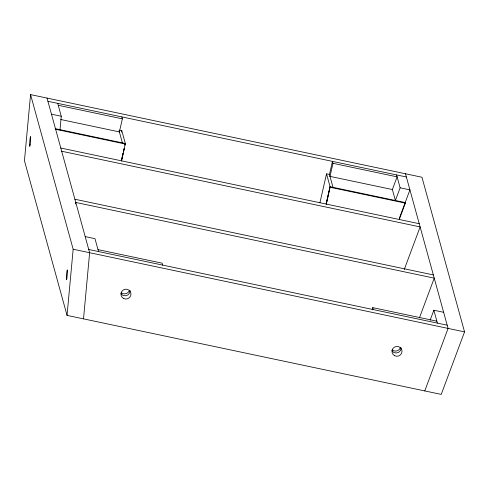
<?xml version="1.0" encoding="UTF-8"?>
<svg xmlns="http://www.w3.org/2000/svg" width="489" height="489" viewBox="0 0 489 489"><rect width="100%" height="100%" fill="white"/><g stroke="black" fill="none" stroke-linecap="round" stroke-linejoin="round"><path stroke-width="0.73" d="M30.562 94.597L24.45 160.747L67.042 315.387L441.237 394.403L464.55 331.884L421.958 177.244L30.562 94.597L73.161 249.237L67.042 315.387M60 129.94L61.266 116.254L57.72 103.368M75.642 203.98L75.783 202.458L434.238 278.149L419.403 317.929M83.515 318.865L89.628 252.715L47.036 98.075M399.25 219.5L405.357 203.131L405.198 202.556L330.081 186.725L326.181 203.809L330.081 186.725L326.53 173.839L329.47 174.457L333.021 187.342M326.334 204.39L330.081 186.725M119.322 132.146L122.366 118.839L121.834 116.908M121.443 132.091L121.779 130.6L119.579 130.135M55.129 128.638L125.331 143.491L124.988 144.976L125.331 143.491L121.779 130.6M121.578 161.156L125.331 143.491M319.904 202.807L326.53 173.839M329.415 174.689L332.459 161.382L332.991 163.314L329.947 176.627M372.239 309.861L372.746 307.642L436.866 321.181M392.343 189.64L397.111 176.853L332.991 163.314M395.356 200.594L400.124 187.807L396.579 174.921M399.324 218.29L409.923 189.873L400.124 187.807M404.232 269.549L420.13 226.927L61.675 151.235M430.137 320.173L433.847 310.228L443.645 312.3M424.77 390.925L448.083 328.406L405.485 173.766M47.922 101.296L406.371 176.987M58.252 105.3L122.366 118.839M51.473 114.188L61.266 116.254M60.722 119.505L119.377 131.914M330.002 176.388L392.38 189.536L395.399 200.49M330.234 187.305L405.357 203.131M55.593 129.279L125.496 144.072M60.789 148.014L419.238 223.705M74.896 199.237L433.352 274.928M85.19 236.609L94.988 238.675L98.54 251.566M98.008 249.628L162.122 263.168L162.654 265.099M88.741 249.494L447.19 325.185M73.161 249.237L464.55 331.884M433.847 310.228L437.398 323.119M372.746 307.642L373.278 309.58M119.023 130.624L122.391 142.867M129.041 291.138A5.031 4.927 -15.4 0 1 121.211 292.666M130.105 290.564A5.031 4.927 -15.4 0 1 120.887 293.632M400.479 347.3A5.031 4.927 -15.4 0 1 392.135 349.8M401.151 347.948A5.031 4.927 -15.4 0 1 391.848 350.735M123.118 153.143L121.59 159.83L123.124 153.149M124.139 148.687L123.46 151.657L124.145 148.687M30.147 144.762A5.031 0.348 -85.5 0 0 30.599 136.547A5.031 0.348 -85.5 0 0 29.688 143.088A5.031 0.348 -85.5 0 0 30.147 144.762M66.883 278.137A5.031 0.348 -85.5 0 0 67.335 269.922A5.031 0.348 -85.5 0 0 66.425 276.462A5.031 0.348 -85.5 0 0 66.883 278.137M123.711 298.541A5.031 4.927 -15.4 0 0 130.991 293.785A5.031 4.927 -15.4 0 0 123.228 290.008A5.031 4.927 -15.4 0 0 123.711 298.541M394.617 355.699A5.031 4.927 -15.4 0 0 402.037 351.169A5.031 4.927 -15.4 0 0 394.403 347.159A5.031 4.927 -15.4 0 0 394.617 355.699"/></g></svg>
